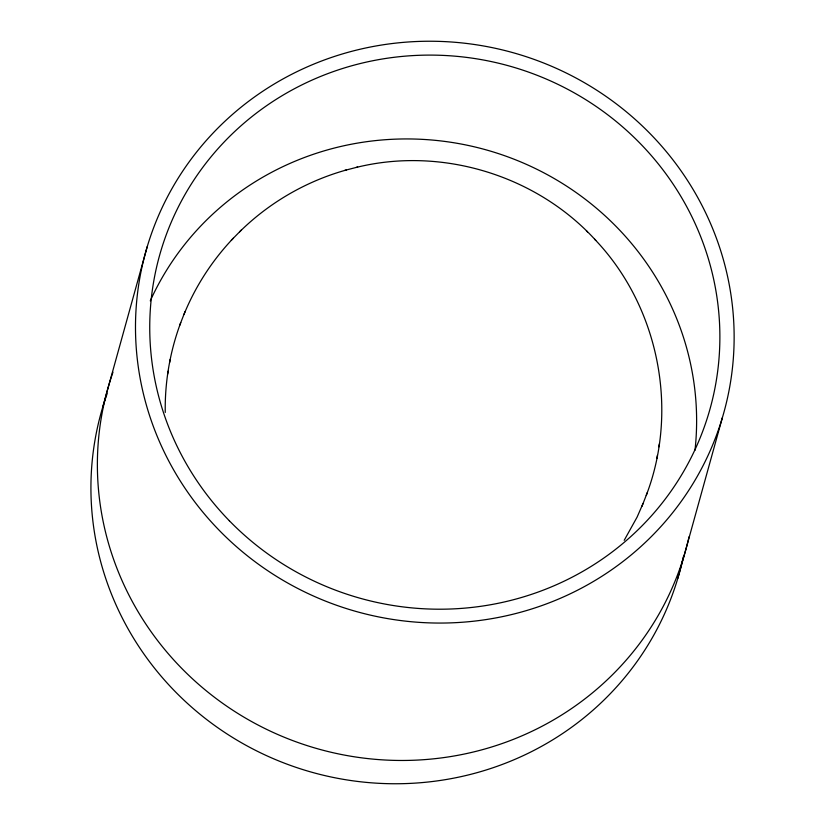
<?xml version="1.0" encoding="UTF-8"?>
<svg xmlns="http://www.w3.org/2000/svg" width="825" height="825" viewBox="0 0 825 825"><rect width="100%" height="100%" fill="white"/><g stroke="black" fill="none" stroke-linecap="round" stroke-linejoin="round"><path stroke-width="1.24" d="M180.747 322.616C170.032 351.223 164.752 381.903 165.248 412.438M646.243 495.392C679.346 409.293 658.422 305.766 594.608 239.198M167.619 374.199L168.145 371.168M169.61 362.588L170.146 359.545M658.835 446.841L659.371 443.819M656.834 458.463L657.37 455.431M102.682 407.313L147.252 246.613M677.799 578.387L722.37 417.687A300.011 290.194 15.5 0 0 362.99 48.582A300.011 290.194 15.5 0 0 219.068 530.176A300.011 290.194 15.5 0 0 722.37 417.687M183.944 314.511C195.412 286.337 212.283 260.308 233.258 238.27M624.195 540.323L637.096 517.11L643.046 503.498M179.633 325.493L185.037 311.654M641.943 506.364L647.347 492.515M239.621 231.815C269.167 202.641 306.281 181.149 346.283 170.002M231.33 240.25L241.498 229.886M356.163 167.454C441.478 146.231 536.683 175.312 595.763 240.384M344.685 170.424L357.637 167.062M586.42 230.814L587.482 231.907M150.274 300.857A285.728 276.375 15.5 0 1 484.626 149.449A285.728 276.375 15.5 0 1 694.99 450.295M683.317 556.844A300.011 290.194 15.5 0 1 311.077 772.035A300.011 290.194 15.5 0 1 107.137 393.7M689.071 536.745A300.011 290.194 15.5 0 1 316.872 748.564A300.011 290.194 15.5 0 1 112.953 372.23M229.34 520.75A285.728 276.375 15.5 0 0 708.675 413.614A285.728 276.375 15.5 0 0 366.413 62.092A285.728 276.375 15.5 0 0 229.34 520.75"/></g></svg>
